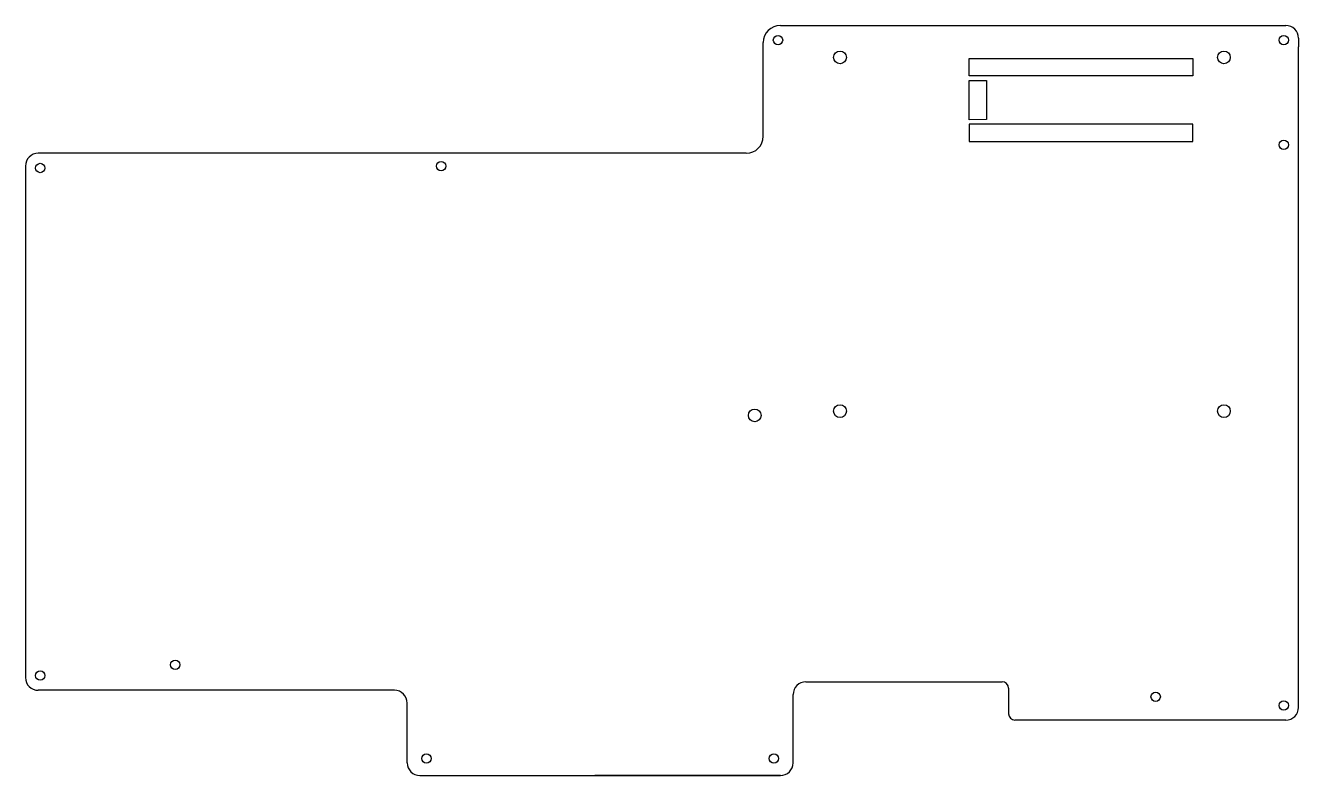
# Model space of a CAD drawing. Header units: inches. Extents: x 93 to 391, y 76 to 252.
import ezdxf

# ---------------------------------------------------------------- set-up
doc = ezdxf.new("R2010")
doc.units = ezdxf.units.IN
doc.header["$MEASUREMENT"] = 0

msp = doc.modelspace()

# ---------------------------------------------------------------- linework, layer by layer
for p, q in [((270, 252.5), (375, 252.5)), ((375, 252.5), (388.5, 252.5)), ((266, 246.5), (266, 248.5)), ((391.5, 249.5), (391.5, 247.5)), ((266, 226.5), (266, 246.5)), ((391.5, 92.5), (391.5, 247.5)), ((314.29, 244.71), (366.71, 244.71)), ((314.29, 240.7), (314.29, 244.71)), ((366.71, 244.71), (366.71, 240.7)), ((366.71, 240.7), (314.29, 240.7)), ((314.3, 230.39), (314.3, 239.61)), ((314.3, 239.61), (318.3, 239.61)), ((318.3, 239.61), (318.31, 230.4)), ((318.31, 230.4), (314.3, 230.39)), ((366.71, 229.3), (314.29, 229.3)), ((314.29, 229.3), (314.29, 225.29)), ((366.71, 225.29), (366.71, 229.3)), ((314.29, 225.29), (366.71, 225.29)), ((262, 222.5), (96, 222.5)), ((93, 219.5), (93, 99.5)), ((179.5, 96.5), (96, 96.5)), ((276, 98.5), (322, 98.5)), ((323.5, 97), (323.5, 91)), ((182.5, 79.5), (182.5, 93.5)), ((273, 79.5), (273, 95.5)), ((388.5, 89.5), (325, 89.5)), ((185.5, 76.5), (270, 76.5)), ((270, 76.5), (226.5, 76.5))]:
    msp.add_line(p, q)
for centre, radius in [((269.45, 249.05), 1.1), ((388.05, 249.05), 1.1), ((284, 245), 1.5), ((374, 245), 1.5), ((388.05, 224.5), 1.1), ((96.45, 219.05), 1.1), ((190.45, 219.5), 1.1), ((264, 161), 1.5), ((284, 162), 1.5), ((374, 162), 1.5), ((128.13, 102.5), 1.1), ((96.45, 99.95), 1.1), ((358, 95), 1.1), ((388.05, 92.95), 1.1), ((187, 80.5), 1.1), ((268.5, 80.5), 1.1)]:
    msp.add_circle(centre, radius)
for centre, radius, start, end in [((270, 248.5), 4, 90, 180), ((388.5, 249.5), 3, 0, 90), ((262, 226.5), 4, 270, 0), ((96, 219.5), 3, 90, 180), ((96, 99.5), 3, 180, 270), ((179.5, 93.5), 3, 0, 90), ((276, 95.5), 3, 90, 180), ((322, 97), 1.5, 0, 90), ((325, 91), 1.5, 180, 270), ((388.5, 92.5), 3, 270, 0), ((185.5, 79.5), 3, 180, 270), ((270, 79.5), 3, 270, 0)]:
    msp.add_arc(centre, radius, start, end)

doc.saveas('drawing.dxf')
